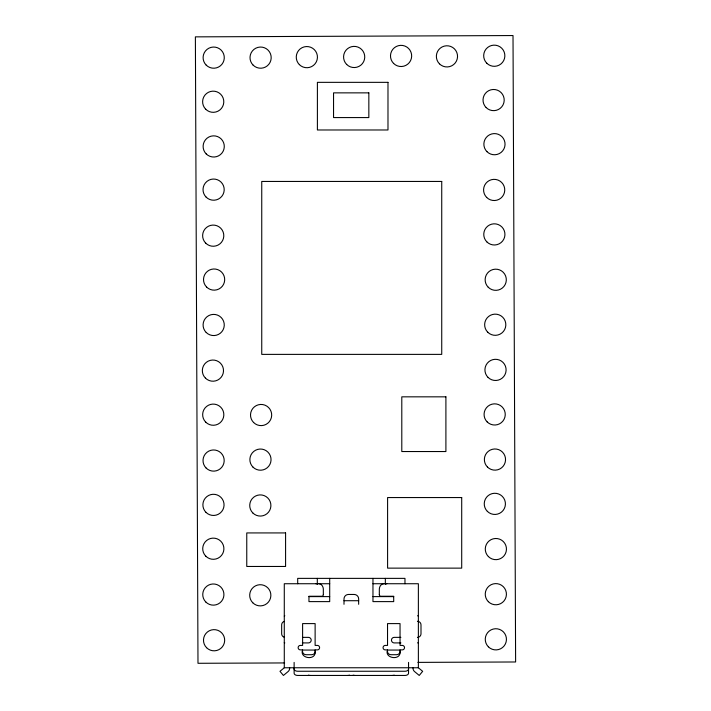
<?xml version="1.0" encoding="UTF-8"?>
<svg xmlns="http://www.w3.org/2000/svg" width="711" height="711" viewBox="0 0 711 711"><rect width="100%" height="100%" fill="white"/><g stroke="black" fill="none" stroke-linecap="round" stroke-linejoin="round"><path stroke-width="1.07" d="M294.123 667.762L294.123 669.024A3.573 2.231 0 0 0 297.696 671.255L404.968 671.255A3.573 2.231 0 0 0 408.541 669.024M408.541 668.296L408.541 662.403M323.336 594.574L323.327 588.886A5.652 4.63 -90 0 0 318.946 583.731M284.284 616.108L284.809 615.735M418.37 642.54L417.624 642.913M413.011 667.762A4.559 4.559 0 0 0 414.886 671.833L419.241 675.45L422.663 671.326L418.37 667.762L284.284 667.762L279.992 671.326L283.422 675.45L287.777 671.833A4.559 4.559 0 0 0 289.653 667.762M284.613 662.936L197.987 663.292L195.383 36.865L513.013 35.55L515.617 661.977L417.881 662.385M329.7 583.731L284.284 583.731L284.284 667.762M372.964 583.731L418.37 583.731L418.37 667.762M308.956 596.609L329.7 596.609M372.964 596.609L393.698 596.609M344 600.715L358.655 600.715M417.624 615.735L418.37 616.108M302.904 637.367L308.423 637.367A2.773 2.773 0 0 1 311.196 640.14A2.773 2.773 0 0 1 308.423 642.913L302.362 642.913M400.862 637.367L394.241 637.367A2.773 2.773 0 0 0 391.468 640.14A2.773 2.773 0 0 0 394.241 642.913L400.906 642.913M284.809 642.913L284.284 642.54M302.61 650.058L315.124 650.058M387.531 650.058L400.044 650.058M383.709 583.731A5.652 4.63 90 0 0 379.336 588.886L379.327 594.574M408.541 667.762L408.541 673.219A3.573 2.231 0 0 1 404.968 675.45L297.696 675.45A3.573 2.231 0 0 1 294.123 673.219L294.123 662.403M404.968 583.731L404.968 578.372L297.696 578.372L297.696 583.731M385.344 578.372L385.344 583.731M372.964 578.372L372.964 601.613L393.698 601.613L393.698 596.253L380.785 596.253A1.786 1.466 90 0 1 379.319 594.458M358.655 604.297L358.655 598.929A4.47 4.47 0 0 0 354.194 594.458L348.47 594.458A4.47 4.47 0 0 0 344 598.929L344 604.297M329.7 578.372L329.7 601.613L308.956 601.613L308.956 596.253L321.879 596.253A1.786 1.466 -90 0 0 323.345 594.458M317.31 578.372L317.31 583.731M400.044 651.614A3.573 3.093 0 0 1 396.471 654.707L391.112 654.707A3.573 3.093 0 0 1 387.531 651.614M354.905 675.45A3.573 2.231 0 0 1 353.118 675.148M385.184 584.193A5.652 4.63 90 0 1 386.784 583.731M302.61 651.614A3.573 3.093 0 0 0 306.183 654.707L311.551 654.707A3.573 3.093 0 0 0 315.124 651.614M315.871 583.731A5.652 4.63 -90 0 1 317.479 584.193M310.209 675.45A3.573 2.231 0 0 1 308.423 675.148M349.545 675.148A3.573 2.231 0 0 1 347.75 675.45M284.311 637.252A3.573 3.573 0 0 1 281.663 633.794L281.663 624.853A3.573 3.573 0 0 1 284.311 621.396M417.428 621.281A3.573 3.573 0 0 1 421.001 624.853L421.001 633.794A3.573 3.573 0 0 1 417.428 637.367M394.241 675.148A3.573 2.231 0 0 1 392.445 675.45M315.124 652.956C314.538 660.661 299.269 658.199 302.61 649.881L300.38 649.881A2.231 2.231 0 0 1 298.14 647.65A2.231 2.231 0 0 1 300.38 645.41L302.61 645.41L302.61 623.6L315.124 623.6L315.124 645.41L317.364 645.41A2.231 2.231 0 0 1 319.595 647.65A2.231 2.231 0 0 1 317.364 649.881L315.124 649.881L315.124 652.956M400.044 652.956C399.458 660.661 384.189 658.199 387.531 649.881L385.3 649.881A2.231 2.231 0 0 1 383.06 647.65A2.231 2.231 0 0 1 385.3 645.41L387.531 645.41L387.531 623.6L400.044 623.6L400.044 645.41L402.284 645.41A2.231 2.231 0 0 1 404.515 647.65A2.231 2.231 0 0 1 402.284 649.881L400.044 649.881L400.044 652.956M387.984 82.343L317.399 82.343L317.399 129.98L387.984 129.98L387.984 82.343M368.84 92.865L333.548 92.865L333.548 117.573L368.84 117.573L368.84 92.865M441.735 181.447L261.746 181.447L261.746 354.38L441.735 354.38L441.735 181.447M445.904 396.836L401.795 396.836L401.795 451.538L445.904 451.538L445.904 396.836M461.706 497.558L387.593 497.558L387.593 568.133L461.706 568.133L461.706 497.558M285.582 532.93L246.761 532.93L246.761 566.463L285.582 566.463L285.582 532.93M206.208 65.119A10.585 10.585 0 0 0 223.921 60.373A10.585 10.585 0 0 0 210.954 47.406A10.585 10.585 0 0 0 206.208 65.119M205.719 109.227A10.585 10.585 0 0 0 223.432 104.481A10.585 10.585 0 0 0 210.465 91.515A10.585 10.585 0 0 0 205.719 109.227M206.217 153.923A10.585 10.585 0 0 0 223.929 149.177A10.585 10.585 0 0 0 210.963 136.21A10.585 10.585 0 0 0 206.217 153.923M253.116 65.119A10.585 10.585 0 0 0 270.829 60.373A10.585 10.585 0 0 0 257.862 47.406A10.585 10.585 0 0 0 253.116 65.119M299.367 64.621A10.585 10.585 0 0 0 317.079 59.875A10.585 10.585 0 0 0 304.112 46.908A10.585 10.585 0 0 0 299.367 64.621M346.675 64.452A10.585 10.585 0 0 0 364.387 59.706A10.585 10.585 0 0 0 351.421 46.739A10.585 10.585 0 0 0 346.675 64.452M393.592 63.421A10.585 10.585 0 0 0 411.305 58.675A10.585 10.585 0 0 0 398.338 45.708A10.585 10.585 0 0 0 393.592 63.421M439.469 63.848A10.585 10.585 0 0 0 457.182 59.102A10.585 10.585 0 0 0 444.215 46.135A10.585 10.585 0 0 0 439.469 63.848M486.786 63.217A10.585 10.585 0 0 0 504.499 58.471A10.585 10.585 0 0 0 491.532 45.504A10.585 10.585 0 0 0 486.786 63.217M486.128 107.548A10.585 10.585 0 0 0 503.841 102.802A10.585 10.585 0 0 0 490.874 89.835A10.585 10.585 0 0 0 486.128 107.548M486.973 151.665A10.585 10.585 0 0 0 504.686 146.919A10.585 10.585 0 0 0 491.719 133.952A10.585 10.585 0 0 0 486.973 151.665M486.68 197.427A10.585 10.585 0 0 0 504.392 192.681A10.585 10.585 0 0 0 491.425 179.714A10.585 10.585 0 0 0 486.68 197.427M486.866 241.891A10.585 10.585 0 0 0 504.579 237.145A10.585 10.585 0 0 0 491.612 224.178A10.585 10.585 0 0 0 486.866 241.891M488.244 287.244A10.585 10.585 0 0 0 505.956 282.498A10.585 10.585 0 0 0 492.99 269.531A10.585 10.585 0 0 0 488.244 287.244M487.755 332.224A10.585 10.585 0 0 0 505.468 327.469A10.585 10.585 0 0 0 492.501 314.502A10.585 10.585 0 0 0 487.755 332.224M488.03 377.381A10.585 10.585 0 0 0 505.743 372.635A10.585 10.585 0 0 0 492.776 359.668A10.585 10.585 0 0 0 488.03 377.381M487.177 421.916A10.585 10.585 0 0 0 504.89 417.17A10.585 10.585 0 0 0 491.923 404.204A10.585 10.585 0 0 0 487.177 421.916M487.47 467.047A10.585 10.585 0 0 0 505.183 462.301A10.585 10.585 0 0 0 492.216 449.334A10.585 10.585 0 0 0 487.47 467.047M487.346 511.351A10.585 10.585 0 0 0 505.059 506.605A10.585 10.585 0 0 0 492.092 493.638A10.585 10.585 0 0 0 487.346 511.351M488.386 556.562A10.585 10.585 0 0 0 506.099 551.816A10.585 10.585 0 0 0 493.132 538.849A10.585 10.585 0 0 0 488.386 556.562M488.35 601.675A10.585 10.585 0 0 0 506.063 596.929A10.585 10.585 0 0 0 493.096 583.962A10.585 10.585 0 0 0 488.35 601.675M488.368 646.806A10.585 10.585 0 0 0 506.081 642.06A10.585 10.585 0 0 0 493.114 629.093A10.585 10.585 0 0 0 488.368 646.806M252.796 602.786A10.585 10.585 0 0 0 270.509 598.04A10.585 10.585 0 0 0 257.542 585.073A10.585 10.585 0 0 0 252.796 602.786M206.599 647.721A10.585 10.585 0 0 0 224.312 642.966A10.585 10.585 0 0 0 211.345 629.999A10.585 10.585 0 0 0 206.599 647.721M205.852 602.048A10.585 10.585 0 0 0 223.565 597.302A10.585 10.585 0 0 0 210.598 584.335A10.585 10.585 0 0 0 205.852 602.048M205.826 556.206A10.585 10.585 0 0 0 223.538 551.46A10.585 10.585 0 0 0 210.572 538.485A10.585 10.585 0 0 0 205.826 556.206M205.986 512.355A10.585 10.585 0 0 0 223.698 507.61A10.585 10.585 0 0 0 210.732 494.643A10.585 10.585 0 0 0 205.986 512.355M252.832 512.969A10.585 10.585 0 0 0 270.544 508.223A10.585 10.585 0 0 0 257.578 495.256A10.585 10.585 0 0 0 252.832 512.969M252.974 467.109A10.585 10.585 0 0 0 270.687 462.363A10.585 10.585 0 0 0 257.72 449.396A10.585 10.585 0 0 0 252.974 467.109M253.614 422.512A10.585 10.585 0 0 0 271.326 417.766A10.585 10.585 0 0 0 258.36 404.799A10.585 10.585 0 0 0 253.614 422.512M205.755 422.165A10.585 10.585 0 0 0 223.476 417.419A10.585 10.585 0 0 0 210.509 404.452A10.585 10.585 0 0 0 205.755 422.165M205.435 378.11A10.585 10.585 0 0 0 223.147 373.364A10.585 10.585 0 0 0 210.18 360.397A10.585 10.585 0 0 0 205.435 378.11M206.19 332.464A10.585 10.585 0 0 0 223.903 327.718A10.585 10.585 0 0 0 210.936 314.751A10.585 10.585 0 0 0 206.19 332.464M206.617 287.057A10.585 10.585 0 0 0 224.329 282.311A10.585 10.585 0 0 0 211.363 269.345A10.585 10.585 0 0 0 206.617 287.057M205.728 243.153A10.585 10.585 0 0 0 223.441 238.407A10.585 10.585 0 0 0 210.474 225.44A10.585 10.585 0 0 0 205.728 243.153M206.128 197.116A10.585 10.585 0 0 0 223.841 192.37A10.585 10.585 0 0 0 210.874 179.403A10.585 10.585 0 0 0 206.128 197.116M206.119 468.034A10.585 10.585 0 0 0 223.832 463.288A10.585 10.585 0 0 0 210.865 450.321A10.585 10.585 0 0 0 206.119 468.034"/></g></svg>
